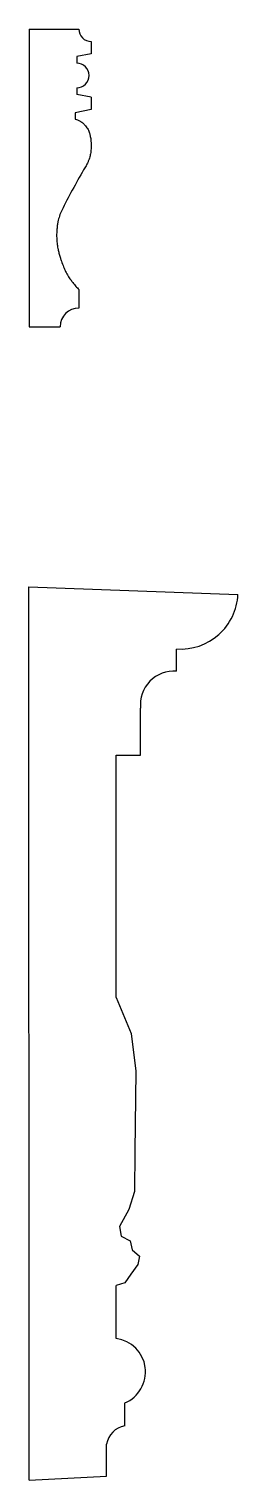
# Model space of a CAD drawing. Header units: millimetres. Extents: x 119.1 to 211.3, y 226 to 289.5.
# Drawn here: x 119.47 to 121.58, y 241.06 to 255.68 of the extents above; entities that cross this region are included whole.
import ezdxf

# ---------------------------------------------------------------- set-up
doc = ezdxf.new("R2010")
doc.units = ezdxf.units.MM

msp = doc.modelspace()

# ---------------------------------------------------------------- linework, layer by layer
at = {"color": 0}
for p, q in [((119.474, 255.682), (119.974, 255.682)), ((119.474, 255.682), (119.474, 252.682)), ((120.099, 255.557), (120.099, 255.432)), ((120.099, 255.432), (119.953, 255.405)), ((119.953, 255.405), (119.953, 255.339)), ((119.953, 255.089), (119.953, 255.023)), ((120.099, 254.995), (119.953, 255.023)), ((120.099, 254.995), (120.099, 254.87)), ((120.099, 254.87), (119.937, 254.839)), ((119.937, 254.839), (119.937, 254.773)), ((119.974, 253.057), (119.974, 252.87)), ((119.474, 252.682), (119.787, 252.682)), ((119.474, 241.059), (119.471, 250.059)), ((119.471, 250.059), (121.58, 249.984)), ((120.96, 249.211), (120.96, 249.434)), ((120.597, 248.364), (120.597, 248.837)), ((120.352, 245.923), (120.352, 248.364)), ((120.352, 248.364), (120.597, 248.364)), ((120.352, 242.485), (120.352, 243.018)), ((120.437, 241.604), (120.437, 241.835)), ((120.255, 241.097), (120.255, 241.42)), ((119.474, 241.059), (120.255, 241.097))]:
    msp.add_line(p, q, dxfattribs=at)
at = {"color": 0, "flags": 128}
msp.add_lwpolyline([(119.937, 254.773, -0.026315), (119.961, 254.766, -0.042811), (119.974, 254.76, -0.006801), (119.999, 254.746, -0.02496), (120.005, 254.742, -0.020407), (120.017, 254.733, -0.018515), (120.029, 254.721, -0.026125), (120.043, 254.706, -0.025124), (120.056, 254.688, -0.02251), (120.067, 254.67, -0.026539), (120.075, 254.654, -0.017677), (120.082, 254.634, -0.020412), (120.086, 254.617, -0.011938), (120.09, 254.599, -0.010766), (120.094, 254.578, -0.013848), (120.097, 254.551, -0.012623), (120.099, 254.521, -0.016143), (120.099, 254.49, -0.016427), (120.097, 254.46, -0.013523), (120.094, 254.437, -0.014382), (120.09, 254.415, -0.016854), (120.085, 254.393, -0.01592), (120.078, 254.371, -0.019456), (120.067, 254.343, -0.018944), (120.053, 254.315, -0.012331), (120.047, 254.304, 0.003329), (120.022, 254.262, 0.017116), (119.802, 253.853, 0.067231), (119.764, 253.74, 0.00725), (119.757, 253.702, 0.015909), (119.755, 253.685, 0.004308), (119.752, 253.646, 0.010446), (119.751, 253.63, 0.009983), (119.75, 253.603, 0.010379), (119.751, 253.577, 0.009326), (119.752, 253.551, 0.008995), (119.755, 253.524, 0.009555), (119.758, 253.499, 0.008401), (119.763, 253.472, 0.012581), (119.771, 253.435, 0.011108), (119.782, 253.394, 0.007276), (119.788, 253.373, 0.004945), (119.798, 253.343, 0.015356), (119.821, 253.284, 0.019542), (119.841, 253.239, 0.007987), (119.854, 253.215, 0.01112), (119.864, 253.198, 0.008864), (119.878, 253.175, 0.009768), (119.892, 253.155, 0.009936), (119.896, 253.15, 0.001133), (119.929, 253.108, 0.016688), (119.945, 253.089, 0.009566), (119.974, 253.057)], format="xyb", dxfattribs=at)
msp.add_lwpolyline([(120.352, 245.923), (120.504, 245.56), (120.55, 245.18), (120.539, 244.371), (120.535, 243.968), (120.479, 243.785), (120.384, 243.613), (120.4, 243.515), (120.493, 243.468), (120.511, 243.38), (120.585, 243.314), (120.571, 243.232), (120.5, 243.135), (120.44, 243.046), (120.352, 243.018)], dxfattribs=at)
at = {"color": 0}
for centre, radius, start, end in [((120.099, 255.682), 0.125, 180, 270), ((119.953, 255.214), 0.125, 270, 90), ((119.974, 252.682), 0.188, 90, 180), ((121, 250.014), 0.581, 266.0887, 357.0457), ((120.935, 248.872), 0.34, 85.7291, 185.9505), ((120.308, 242.149), 0.339, 292.435, 82.5057), ((120.474, 241.385), 0.222, 99.5331, 170.897)]:
    msp.add_arc(centre, radius, start, end, dxfattribs=at)

doc.saveas('drawing.dxf')
